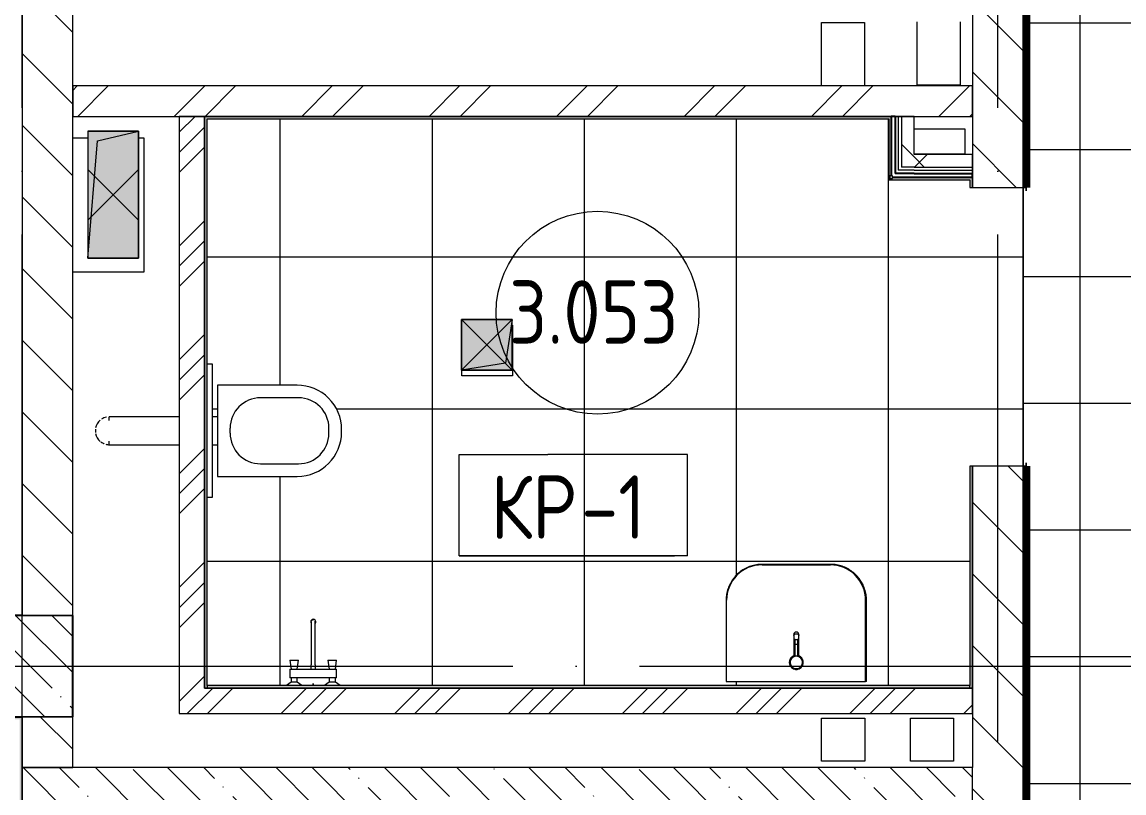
# Model space of a CAD drawing. Header units: millimetres. Extents: x 97 to 215964, y -4577 to 60645.
# Drawn here: x 195298 to 199646, y 18725 to 21766 of the extents above; entities that cross this region are included whole.
import ezdxf

# ---------------------------------------------------------------- set-up
doc = ezdxf.new("R2010")
doc.units = ezdxf.units.MM
doc.linetypes.add('ADSK_Линия сетки', pattern=[2500, 2000, -250, 0, -250])
for name, color, linetype, lineweight in [('A-AREA-____-IDEN', 2, 'Continuous', 20), ('A-DETL-GENF-OTLN', 92, 'Continuous', 9), ('A-FLOR-____-IDEN', 11, 'Continuous', 20), ('A-FLOR-____-OTLN', 192, 'Continuous', 9), ('A-FLOR-____-PATT', 8, 'Continuous', 9), ('A-GENM-____-OTLN', 13, 'Continuous', 9), ('A-WALL-____-MCUT', 113, 'Continuous', 9), ('A-WALL-____-PATT', 111, 'Continuous', 9), ('A-WALL-FNSH-MCUT', 113, 'Continuous', 9), ('I-WALL-____-OTLN', 2, 'Continuous', 9), ('P-SANR-FIXT-OTLN', 6, 'Continuous', 9), ('S-COLS-____-MCUT', 52, 'Continuous', 9), ('S-COLS-____-OTLN', 52, 'Continuous', 9), ('S-GRID-____-OTLN', 1, 'Continuous', 9)]:
    doc.layers.add(name, color=color, linetype=linetype, lineweight=lineweight)
doc.styles.add('GOST Common', font='GOST_Common.ttf', dxfattribs={"width": 0.9, "height": 250})
pattern_1 = [(135, (0, 0), (-141.42136, -141.42136), [])]
pattern_2 = [(135, (0, 0), (-142.5612, -142.5612), []), (135, (142.56, 0), (-142.5612, -142.5612), [252.016, -50.403, 3.353, -47.05])]
pattern_3 = [(45, (0, 0), (-224.5064, 224.5064), []), (45, (79.38, 0), (0, 449.0128), []), (45, (-79.38, 0), (0, 449.0128), [])]
pattern_4 = [(45, (0, 0), (-141.42136, 141.42136), []), (135, (0, 0), (-141.42136, -141.42136), [])]

# ---------------------------------------------------------------- blocks, each defined once
blk = doc.blocks.new('0083_СОШ675_АР_R22_rvt-1-О_АИ_ПП_8_400_Целиком')
at = {"layer": 'A-WALL-____-PATT', "lineweight": 5}
h = blk.add_hatch(dxfattribs=at)
h.set_pattern_fill('FP_10', color=10, style=0, pattern_type=2)
h.set_pattern_definition(pattern_1)
h.paths.add_polyline_path([(136700, 18825), (136700, 19025), (136500, 19025), (136500, 18825), (136573.6, 18825)])
h.paths.add_polyline_path([(136700, 19425), (136700, 22425), (136500, 22425), (136500, 19425), (136573.6, 19425)])
h.paths.add_polyline_path([(136500, 22825), (136700, 22825), (136700, 23465), (136500, 23465)])
h.paths.add_polyline_path([(136700, 23665), (136700, 25675), (136500, 25675), (136500, 23665), (136573.6, 23665)])
h.paths.add_polyline_path([(136700, 27875), (136700, 28125), (136500, 28125), (136500, 27875), (136573.6, 27875)])
h = blk.add_hatch(dxfattribs=at)
h.set_pattern_fill('FP_10', color=10, style=0, pattern_type=2)
h.set_pattern_definition(pattern_1)
h.paths.add_polyline_path([(140450, 13000), (140450, 17324), (140250, 17324), (140250, 13000), (140346.9, 13000)])
h.paths.add_polyline_path([(140450, 18424), (140450, 20014), (140250, 20014), (140250, 18424), (140346.9, 18424)])
h.paths.add_polyline_path([(140450, 21114), (140450, 22115.1), (140250, 22115.1), (140250, 21114), (140346.9, 21114)])
h.paths.add_polyline_path([(140450, 23215.1), (140450, 23893), (140250, 23893), (140250, 23215.1), (140346.9, 23215.1)])
h.paths.add_polyline_path([(140450, 24993), (140450, 25625), (140250, 25625), (140250, 24993), (140346.9, 24993)])
h = blk.add_hatch(dxfattribs=at)
h.set_pattern_fill('FP_7', color=10, style=0, pattern_type=2)
h.set_pattern_definition([(45, (0, 0), (-251.4472, 251.4472), []), (45, (0, 381), (-251.4472, 251.4472), [])])
h.paths.add_polyline_path([(140250, 21394.2), (140250, 21514.2), (136700, 21514.2), (136700, 21394.2), (140032.4, 21394.2)])
h = blk.add_hatch(dxfattribs=at)
h.set_pattern_fill('FP_11', color=10, style=0, pattern_type=2)
h.set_pattern_definition(pattern_3)
h.paths.add_polyline_path([(137202.5, 19139), (137220, 19139), (137220, 21394.2), (137120, 21394.2), (137120, 19139)])
h = blk.add_hatch(dxfattribs=at)
h.set_pattern_fill('FP_17', color=252, style=0, pattern_type=2)
h.set_pattern_definition(pattern_4)
h.paths.add_polyline_path([(140019.6, 21194.2), (140019.6, 21394.2), (139969.6, 21394.2), (139969.6, 21194.2)])
h = blk.add_hatch(dxfattribs=at)
h.set_pattern_fill('FP_17', color=252, style=0, pattern_type=2)
h.set_pattern_definition(pattern_4)
h.paths.add_polyline_path([(140019.6, 21194.2), (140250, 21194.2), (140250, 21244.2), (140019.6, 21244.2)])
h = blk.add_hatch(dxfattribs=at)
h.set_pattern_fill('FP_11', color=10, style=0, pattern_type=2)
h.set_pattern_definition(pattern_3)
h.paths.add_polyline_path([(140250, 19039), (140250, 19139), (137120, 19139), (137120, 19039), (139718, 19039)])
h = blk.add_hatch(dxfattribs=at)
h.set_pattern_fill('FP_8', color=10, style=0, pattern_type=2)
h.set_pattern_definition(pattern_2)
h.paths.add_polyline_path([(140250, 18625), (140250, 18825), (136500, 18825), (136500, 18625), (140032.4, 18625)])
at = {"layer": 'S-COLS-____-OTLN', "lineweight": 5}
h = blk.add_hatch(dxfattribs=at)
h.set_pattern_fill('FP_8', color=256, style=0, pattern_type=2)
h.set_pattern_definition(pattern_2)
h.paths.add_polyline_path([(136300, 19025), (136700, 19025), (136700, 19425), (136300, 19425), (136300, 19305)])
at = {"layer": 'A-FLOR-____-OTLN', "color": 90}
for p, q in [((139654.2, 21515), (139654.2, 21765)), ((139654.2, 21765), (139824.2, 21765)), ((139824.2, 21765), (139824.2, 21515)), ((140031.7, 21517.4), (140031.7, 21767.4)), ((140201.7, 21767.4), (140201.7, 21517.4)), ((139824.2, 21515), (139654.2, 21515)), ((140201.7, 21517.4), (140031.7, 21517.4)), ((136700, 21310), (136760, 21310)), ((136960, 21310), (136980, 21310)), ((136980, 21310), (136980, 20780)), ((140020, 21245), (140020, 21345)), ((140020, 21345), (140220, 21345)), ((140220, 21345), (140220, 21245)), ((140220, 21245), (140020, 21245)), ((136980, 20780), (136700, 20780)), ((139655, 18850), (139655, 19020)), ((139655, 19020), (139825, 19020)), ((139825, 19020), (139825, 18850)), ((140005, 18850), (140005, 19020)), ((140005, 19020), (140175, 19020)), ((140175, 19020), (140175, 18850)), ((139825, 18850), (139655, 18850)), ((140175, 18850), (140005, 18850))]:
    blk.add_line(p, q, dxfattribs=at)
at = {"layer": 'A-WALL-____-MCUT', "color": 50, "lineweight": 13}
for p, q in [((136500, 22425), (136500, 19425)), ((136700, 19425), (136700, 22425)), ((140250, 22115.1), (140250, 21114)), ((140450, 21114), (140450, 22115.1)), ((140250, 21514.2), (136700, 21514.2)), ((136700, 21514.2), (136700, 21394.2)), ((140250, 21394.2), (140250, 21514.2)), ((136700, 21394.2), (140250, 21394.2)), ((137220, 21394.2), (137120, 21394.2)), ((137120, 21394.2), (137120, 19139)), ((137220, 19139), (137220, 21394.2)), ((140019.6, 21394.2), (139969.6, 21394.2)), ((139969.6, 21394.2), (139969.6, 21194.2)), ((140019.6, 21244.2), (140019.6, 21394.2)), ((140250, 21244.2), (140019.6, 21244.2)), ((140250, 21194.2), (140250, 21244.2)), ((140019.6, 21194.2), (139969.6, 21194.2)), ((140019.6, 21194.2), (140250, 21194.2)), ((140250, 21114), (140450, 21114)), ((140250, 20014), (140250, 18825)), ((140450, 20014), (140250, 20014)), ((140450, 18424), (140450, 20014)), ((137120, 19139), (137120, 19039)), ((140250, 19139), (137220, 19139)), ((140250, 19039), (140250, 19139)), ((136500, 19025), (136500, 18825)), ((136700, 18825), (136700, 19025)), ((137120, 19039), (140250, 19039)), ((136500, 18825), (136500, 18625)), ((140250, 18825), (136700, 18825))]:
    blk.add_line(p, q, dxfattribs=at)
at = {"layer": 'A-WALL-____-MCUT', "color": 130, "lineweight": 25}
for p, q in [((139944.6, 21394.2), (139929.6, 21394.2)), ((139929.6, 21394.2), (139929.6, 21159.2)), ((139944.6, 21394.2), (139944.6, 21169.2)), ((139934.6, 21154.2), (139944.6, 21154.2)), ((139957.1, 21169.2), (139944.6, 21169.2)), ((139944.6, 21154.2), (139957.1, 21154.2)), ((140019.6, 21169.2), (139957.1, 21169.2)), ((139957.1, 21154.2), (139969.6, 21154.2)), ((139969.6, 21154.2), (140019.6, 21154.2)), ((140019.6, 21169.2), (140250, 21169.2)), ((140019.6, 21154.2), (140250, 21154.2)), ((140250, 21154.2), (140250, 21169.2))]:
    blk.add_line(p, q, dxfattribs=at)
at = {"layer": 'A-WALL-____-MCUT', "color": 10, "lineweight": 5}
for p, q in [((139957.1, 21394.2), (139957.1, 21181.7)), ((139969.6, 21181.7), (139957.1, 21181.7)), ((140019.6, 21181.7), (139969.6, 21181.7)), ((140019.6, 21181.7), (140250, 21181.7)), ((136500, 19425), (136700, 19425)), ((136700, 19025), (136500, 19025)), ((136700, 18825), (136500, 18825)), ((136500, 18825), (136700, 18825)), ((140250, 18625), (140250, 18825))]:
    blk.add_line(p, q, dxfattribs=at)
at = {"layer": 'A-WALL-FNSH-MCUT', "color": 90}
for p, q in [((139957.1, 21394.2), (139944.6, 21394.2)), ((139969.6, 21394.2), (139957.1, 21394.2)), ((140250, 21181.7), (140250, 21194.2)), ((140250, 21169.2), (140250, 21181.7))]:
    blk.add_line(p, q, dxfattribs=at)
at = {"layer": 'S-COLS-____-MCUT', "color": 130, "lineweight": 25}
for p, q in [((136500, 19425), (136300, 19425)), ((136700, 19025), (136700, 19425)), ((136300, 19025), (136500, 19025))]:
    blk.add_line(p, q, dxfattribs=at)
at = {"layer": 'S-COLS-____-OTLN', "color": 90}
for p, q in [((136700, 19425), (136500, 19425)), ((136500, 19025), (136700, 19025))]:
    blk.add_line(p, q, dxfattribs=at)
blk = doc.blocks.new('MiraCad_GMd_-Ut_TaskBox_FormHorizon - MiraCad_GMd_-Ut_TaskBox_FormHorizon-3363995-О_АИ_ПП_8_400_Целиком')
at = {"layer": 'A-DETL-GENF-OTLN', "lineweight": 18}
for points in [[(-100, -250), (-62.2, 212.2), (100, 250), (-100, 250)], [(100, -250), (100, 250), (-100, 250), (-100, -250)]]:
    blk.add_hatch(color=256, dxfattribs=at).paths.add_polyline_path(points)
at = {"layer": 'A-DETL-GENF-OTLN', "color": 7}
for p, q in [((-100, 250), (-100, -250)), ((-100, 250), (100, 250)), ((-100, 250), (-100, -250)), ((100, 250), (-100, 250)), ((-62.2, 212.2), (100, 250)), ((-62.2, 212.2), (100, 250)), ((100, 250), (100, -250)), ((-100, -250), (-62.2, 212.2)), ((-100, -250), (-62.2, 212.2)), ((100, -250), (-100, -250))]:
    blk.add_line(p, q, dxfattribs=at)
at = {"layer": 'A-GENM-____-OTLN', "color": 170, "lineweight": 18}
for p, q in [((100, 250), (-100, 250)), ((-100, 250), (-100, -250)), ((100, -250), (100, 250)), ((100, 100), (-100, -100)), ((-100, 100), (100, -100)), ((-100, -250), (100, -250))]:
    blk.add_line(p, q, dxfattribs=at)
blk = doc.blocks.new('MiraCad_GMd_-Ut_TaskBox_FormHorizon - MiraCad_GMd_-Ut_TaskBox_FormHorizon-3363966-О_АИ_ПП_8_400_Целиком')
at = {"layer": 'A-DETL-GENF-OTLN', "lineweight": 18}
for points in [[(65.6, -125.3), (125.3, 65.6), (-65.6, 125.3), (-125.3, -65.6)], [(65.6, -125.3), (125.3, 65.6), (48, -91.7), (-125.3, -65.6)]]:
    blk.add_hatch(color=256, dxfattribs=at).paths.add_polyline_path(points)
at = {"layer": 'A-DETL-GENF-OTLN', "color": 7}
for p, q in [((-125.3, -65.6), (-65.6, 125.3)), ((-65.6, 125.3), (125.3, 65.6)), ((125.3, 65.6), (48, -91.7)), ((125.3, 65.6), (48, -91.7)), ((65.6, -125.3), (125.3, 65.6)), ((65.6, -125.3), (125.3, 65.6)), ((48, -91.7), (-125.3, -65.6)), ((65.6, -125.3), (-125.3, -65.6)), ((48, -91.7), (-125.3, -65.6)), ((-125.3, -65.6), (65.6, -125.3))]:
    blk.add_line(p, q, dxfattribs=at)
at = {"layer": 'A-GENM-____-OTLN', "color": 170, "lineweight": 18}
for p, q in [((-65.6, 125.3), (-125.3, -65.6)), ((65.6, -125.3), (-65.6, 125.3)), ((125.3, 65.6), (-65.6, 125.3)), ((-125.3, -65.6), (125.3, 65.6)), ((65.6, -125.3), (125.3, 65.6)), ((-125.3, -65.6), (65.6, -125.3))]:
    blk.add_line(p, q, dxfattribs=at)
blk = doc.blocks.new('ASML_ВК_Унитаз_Инсталляция_Мониторинг - КОМФОРТ-3779524-О_АИ_ПП_8_400_Целиком')
at = {"layer": 'P-SANR-FIXT-OTLN', "color": 22, "lineweight": 18}
for p, q in [((-55, 406.6), (-55, 130.9)), ((-55, 406.6), (-40.5, 406.6)), ((40.5, 406.6), (55, 406.6)), ((55, 130.9), (55, 406.6)), ((-262.5, 20.9), (-262.5, 0)), ((-262.5, 0), (262.5, 0)), ((262.5, 0), (262.5, 20.9)), ((-55, 0), (-55, -20)), ((55, -20), (55, 0))]:
    blk.add_line(p, q, dxfattribs=at)
for start, end in [(143.3123, 153.2118), (101.8611, 139.2563), (83.3123, 96.688), (40.7363, 78.2617), (11.4656, 33.6535), (165, 180), (155.6681, 157.7732)]:
    blk.add_arc((0, 406.6), 55, start, end, dxfattribs=at)
blk = doc.blocks.new('v_ASML_ВК_Унитаз_Подвесной_Мониторинг - v_ASML_ВК_Унитаз_Подвесной_Мониторинг-3494861-О_АИ_ПП_8_400_Целиком')
at = {"layer": 'P-SANR-FIXT-OTLN', "color": 170, "lineweight": 18}
for p, q in [((180, 0), (-180, 0)), ((-180, 0), (-180, -315)), ((180, -315), (180, 0)), ((-10, -50), (10, -50)), ((-130, -170), (-130, -320)), ((130, -320), (130, -170)), ((-10, -440), (10, -440)), ((-5, -490), (5, -490))]:
    blk.add_line(p, q, dxfattribs=at)
for centre, radius, start, end in [((-10, -170), 120, 90, 180), ((10, -170), 120, 0, 90), ((-5, -315), 175, 180, 270), ((-10, -320), 120, 180, 270), ((5, -315), 175, 270, 0), ((10, -320), 120, 270, 0)]:
    blk.add_arc(centre, radius, start, end, dxfattribs=at)
blk = doc.blocks.new('Умывальник - 2-ой величины_МГН-V187-О_АИ_ПП_8_400_Целиком')
at = {"layer": 'P-SANR-FIXT-OTLN', "color": 170, "lineweight": 18}
for p, q in [((139688.5, 19625), (139418.5, 19625)), ((139690, 19626.9), (139420, 19626.9)), ((139420, 19625), (139690, 19625)), ((139278.1, 19485), (139278.1, 19165)), ((139278.5, 19485), (139278.5, 19165)), ((139280, 19165), (139280, 19485)), ((139828.5, 19165), (139828.5, 19485)), ((139830, 19485), (139830, 19165)), ((139831.9, 19165), (139831.9, 19485)), ((139278.1, 19165), (139278.5, 19165)), ((139278.5, 19165), (139828.5, 19165)), ((139830, 19165), (139828.5, 19165)), ((139831.5, 19165), (139830, 19165))]:
    blk.add_line(p, q, dxfattribs=at)
at = {"layer": 'P-SANR-FIXT-OTLN', "color": 170, "lineweight": 18, "flags": 128}
for points in [[(139420, 19626.9), (139414.3, 19626.8), (139408.7, 19626.4), (139403, 19625.9), (139397.4, 19625.1), (139391.8, 19624.1), (139386.3, 19622.8), (139380.8, 19621.4), (139375.4, 19619.7), (139370, 19617.8), (139364.7, 19615.7), (139359.6, 19613.4), (139354.5, 19610.8), (139349.5, 19608.1), (139344.6, 19605.2), (139339.9, 19602.1), (139335.3, 19598.8), (139330.8, 19595.3), (139326.4, 19591.7), (139322.2, 19587.8), (139318.2, 19583.8), (139314.3, 19579.7), (139310.6, 19575.4), (139307.1, 19570.9), (139303.8, 19566.4), (139300.6, 19561.6), (139297.6, 19556.8), (139294.8, 19551.9), (139292.3, 19546.8), (139289.9, 19541.6), (139287.7, 19536.4), (139285.8, 19531.1), (139284.1, 19525.7), (139282.5, 19520.2), (139281.2, 19514.7), (139280.2, 19509.1), (139279.3, 19503.5), (139278.7, 19497.8), (139278.3, 19492.2), (139278.1, 19486.5), (139278.1, 19485)], [(139831.9, 19485), (139831.8, 19490.7), (139831.5, 19496.3), (139830.9, 19502), (139830.1, 19507.6), (139829.1, 19513.2), (139827.8, 19518.7), (139826.4, 19524.2), (139824.7, 19529.6), (139822.8, 19535), (139820.7, 19540.2), (139818.4, 19545.4), (139815.9, 19550.5), (139813.1, 19555.5), (139810.2, 19560.4), (139807.1, 19565.1), (139803.8, 19569.7), (139800.3, 19574.2), (139796.7, 19578.5), (139792.9, 19582.7), (139788.9, 19586.8), (139784.7, 19590.6), (139780.4, 19594.4), (139776, 19597.9), (139771.4, 19601.2), (139766.7, 19604.4), (139761.8, 19607.4), (139756.9, 19610.1), (139751.8, 19612.7), (139746.7, 19615.1), (139741.4, 19617.2), (139736.1, 19619.2), (139730.7, 19620.9), (139725.2, 19622.4), (139719.7, 19623.7), (139714.1, 19624.8), (139708.5, 19625.7), (139702.9, 19626.3), (139697.2, 19626.7), (139691.5, 19626.9), (139690, 19626.9)]]:
    blk.add_lwpolyline(points, dxfattribs=at)
at = {"layer": 'P-SANR-FIXT-OTLN', "color": 170, "lineweight": 18}
for centre, start, end in [((139418.5, 19485), 105.0319, 180), ((139420, 19485), 90, 180), ((139418.5, 19485), 90, 105), ((139688.5, 19485), 360, 90), ((139690, 19485), 360, 90)]:
    blk.add_arc(centre, 140, start, end, dxfattribs=at)
blk = doc.blocks.new('ADSK_Смеситель_ГОСТ 25809-96 - Смеситель рычажный с термостатом-V188-О_АИ_ПП_8_400_Целиком')
at = {"layer": 'P-SANR-FIXT-OTLN', "color": 170, "lineweight": 18}
for p, q in [((139545, 19350), (139545, 19346.1)), ((139565, 19346.1), (139565, 19350)), ((139545, 19346.1), (139545, 19323.4)), ((139545, 19323.4), (139545, 19265.2)), ((139549, 19331), (139549, 19310.2)), ((139550, 19331), (139549, 19331)), ((139549, 19331), (139550, 19331)), ((139549, 19310.2), (139549, 19264.6)), ((139550, 19331), (139560, 19331)), ((139560, 19310.1), (139550, 19310.1)), ((139560, 19331), (139561, 19331)), ((139561, 19331), (139560, 19331)), ((139561, 19310.2), (139561, 19331)), ((139561, 19264.6), (139561, 19310.2)), ((139565, 19323.4), (139565, 19346.1)), ((139565, 19265.2), (139565, 19323.4))]:
    blk.add_line(p, q, dxfattribs=at)
for radius, start, end in [(27.5, 101.0769, 180), (24.5, 360, 180), (27.5, 101.9774, 135), (24.5, 100.2298, 105), (24.5, 100.2298, 105), (24.5, 76.3599, 79.7702), (24.5, 75, 79.7702), (27.5, 45, 77.8479), (27.5, 360, 77.7914), (27.5, 161.9777, 180), (27.5, 180, 198.0223), (27.5, 180, 360), (27.5, 143.3128, 156.6887), (27.5, 203.3113, 216.6872), (24.5, 180, 360), (27.5, 225, 258.0226), (27.5, 282.1521, 315), (27.5, 23.3122, 36.6881), (27.5, 323.3119, 336.6878), (27.5, 360, 18.0231), (27.5, 341.9769, 360), (27.5, 263.3116, 276.6875)]:
    blk.add_arc((139555, 19240), radius, start, end, dxfattribs=at)
for start_param, end_param in [(1.570796, 3.141593), (0, 1.570796)]:
    blk.add_ellipse((139555, 19350), major_axis=(10, 0), ratio=0.965926, start_param=start_param, end_param=end_param, dxfattribs=at)
for points, knots in [([(139545, 19346.1), (139545, 19346.2), (139545, 19346.6), (139545.1, 19347), (139545.2, 19347.5), (139545.3, 19347.9), (139545.5, 19348.4), (139545.8, 19348.8), (139546, 19349.2), (139546.3, 19349.6), (139546.7, 19350), (139547.2, 19350.5), (139547.8, 19351), (139548.4, 19351.4), (139549.1, 19351.8), (139550, 19352.2), (139551.2, 19352.6), (139552.8, 19353), (139554.1, 19353.2), (139555, 19353.2)], [0.5, 0.5, 0.5, 0.5, 0.5208333, 0.5416667, 0.5625, 0.5833333, 0.6041667, 0.625, 0.6458333, 0.6666667, 0.6875, 0.7083333, 0.75, 0.7708333, 0.7916667, 0.8333333, 0.875, 0.9166667, 1, 1, 1, 1]), ([(139555, 19353.2), (139555.9, 19353.2), (139557.2, 19353), (139558.8, 19352.6), (139560, 19352.2), (139560.9, 19351.8), (139561.6, 19351.4), (139562.2, 19351), (139563, 19350.4), (139563.6, 19349.8), (139564, 19349.2), (139564.2, 19348.8), (139564.5, 19348.4), (139564.7, 19347.9), (139564.8, 19347.5), (139564.9, 19347), (139565, 19346.6), (139565, 19346.2), (139565, 19346.1)], [0, 0, 0, 0, 0.0833333, 0.125, 0.1666667, 0.2083333, 0.2291667, 0.25, 0.2916667, 0.3333333, 0.3541667, 0.375, 0.3958333, 0.4166667, 0.4375, 0.4583333, 0.4791667, 0.5, 0.5, 0.5, 0.5]), ([(139549, 19310.2), (139549, 19310.2), (139549, 19310.2), (139549.1, 19310.2), (139549.3, 19310.2), (139549.6, 19310.1), (139549.8, 19310.1), (139550, 19310.1)], [0, 0, 0, 0, 0.166667, 0.333333, 0.5, 0.666667, 1, 1, 1, 1]), ([(139560, 19319.7), (139561.5, 19320), (139563.4, 19320.9), (139564.8, 19322.3), (139565, 19323), (139565, 19323.4)], [0.1666667, 0.1666667, 0.1666667, 0.1666667, 0.3333333, 0.4166667, 0.5, 0.5, 0.5, 0.5]), ([(139561, 19310.7), (139561, 19310.7), (139561, 19310.7), (139560.9, 19310.7), (139560.7, 19310.7), (139560.4, 19310.8), (139560.2, 19310.8), (139560, 19310.8)], [0, 0, 0, 0, 0.166667, 0.333333, 0.5, 0.666667, 1, 1, 1, 1]), ([(139550.5, 19264.1), (139550.2, 19264), (139549.7, 19263.9), (139549.1, 19263.8), (139548.7, 19263.7), (139548.5, 19263.6), (139548.4, 19263.6)], [0.13888889, 0.13888889, 0.13888889, 0.13888889, 0.16666667, 0.19444444, 0.20833333, 0.22222222, 0.22222222, 0.22222222, 0.22222222]), ([(139561.7, 19263.6), (139561.6, 19263.6), (139561.5, 19263.6), (139561.1, 19263.7), (139560.5, 19263.9), (139559.8, 19264), (139559.5, 19264.1)], [0.77430556, 0.77430556, 0.77430556, 0.77430556, 0.78298611, 0.79166667, 0.82638889, 0.86111111, 0.86111111, 0.86111111, 0.86111111])]:
    blk.add_open_spline(points, degree=3, knots=knots, dxfattribs=at)
for points in [[(139545, 19323.4), (139545, 19323), (139545.2, 19322.3), (139546.2, 19321.2), (139547.8, 19320.3), (139549.2, 19319.9), (139550, 19319.7)], [(139550, 19310.8), (139549.8, 19310.8), (139549.5, 19310.8), (139549.1, 19310.7), (139549, 19310.7), (139549, 19310.7)], [(139560, 19310.1), (139560.2, 19310.1), (139560.5, 19310.1), (139560.9, 19310.2), (139561, 19310.2), (139561, 19310.2)], [(139549, 19265), (139549, 19265), (139549, 19265), (139549, 19265)], [(139550, 19264.7), (139549.9, 19264.7), (139549.7, 19264.6), (139549.5, 19264.6), (139549.3, 19264.6), (139549.1, 19264.6), (139549.1, 19264.6), (139549, 19264.6)], [(139560, 19264.7), (139558.3, 19265), (139555, 19265.4), (139551.7, 19265), (139550, 19264.7)], [(139561, 19264.6), (139560.9, 19264.6), (139560.9, 19264.6), (139560.7, 19264.6), (139560.5, 19264.6), (139560.3, 19264.6), (139560.1, 19264.7), (139560, 19264.7)], [(139560.9, 19265), (139560.9, 19265), (139561, 19265), (139561, 19265), (139561, 19265)]]:
    blk.add_open_spline(points, degree=3, dxfattribs=at)
blk = doc.blocks.new('Смеситель для внутр_поливочного крана - Смеситель-4371935-О_АИ_ПП_8_400_Целиком')
at = {"layer": 'P-SANR-FIXT-OTLN', "color": 170, "lineweight": 18}
for p, q in [((-105.4, -10), (-87, -23.4)), ((-92, -40), (-92, -75)), ((-92, -40), (-75, -40)), ((-87, -23.4), (-87, -40)), ((-87, -23.4), (-63, -23.4)), ((-75, -40), (75, -40)), ((-63, -23.4), (-44.6, -10)), ((-63, -40), (-63, -23.4)), ((0, -11.2), (0, -18)), ((0, -18), (0, -11.2)), ((44.6, -10), (63, -23.4)), ((63, -23.4), (63, -40)), ((63, -23.4), (87, -23.4)), ((75, -40), (92, -40)), ((87, -23.4), (105.4, -10)), ((87, -40), (87, -23.4)), ((92, -75), (92, -40)), ((-87, -75), (-92, -110.1)), ((-75, -75), (-92, -75)), ((75, -75), (-75, -75)), ((-58, -110.1), (-63, -75)), ((63, -75), (58, -110.1)), ((92, -75), (75, -75)), ((92, -110.1), (87, -75)), ((-75, -110.1), (-92, -110.1)), ((-89, -110.1), (-89, -111.1)), ((-58, -110.1), (-75, -110.1)), ((-75, -111.1), (-75, -111.1)), ((-75, -111.1), (-75, -111.1)), ((-61, -111.1), (-61, -110.1)), ((-8, -91), (-8, -231)), ((8, -231), (8, -91)), ((75, -110.1), (58, -110.1)), ((61, -110.1), (61, -111.1)), ((92, -110.1), (75, -110.1)), ((75, -111.1), (75, -111.1)), ((75, -111.1), (75, -111.1)), ((89, -111.1), (89, -110.1))]:
    blk.add_line(p, q, dxfattribs=at)
at = {"layer": 'P-SANR-FIXT-OTLN', "color": 170, "lineweight": 18, "flags": 128}
for points in [[(-8, -91), (-8, -89.8), (-8, -88.6), (-8, -87.4), (-8, -86.2), (-8, -85), (-8, -83.9), (-8, -82.7), (-8, -81.6), (-8, -80.4), (-8, -79.3), (-8, -78.2), (-8, -77.1), (-8, -76.1), (-8, -75.1)], [(8, -74.8), (8, -75.8), (8, -76.9), (8, -77.9), (8, -79), (8, -80.1), (8, -81.3), (8, -82.4), (8, -83.6), (8, -84.7), (8, -85.9), (8, -87.1), (8, -88.3), (8, -89.5), (8, -90.7), (8, -91)], [(-8, -231), (-8, -232.2), (-8, -233.4), (-8, -234.6), (-8, -235.8), (-8, -237), (-8, -238.1), (-8, -239.3), (-8, -240.4), (-8, -241.6), (-8, -242.7), (-8, -243.8), (-8, -244.9), (-8, -245.9), (-8, -246.9), (-8, -247.9), (-8, -248.9), (-8, -249.9), (-8, -250.8), (-8, -251.7), (-8, -252.5), (-8, -253.3), (-8, -254.1), (-8, -254.9), (-8, -255.6), (-8, -256.2), (-8, -256.9), (-8, -257.5), (-8, -258), (-8, -258.5), (-8, -259), (-8, -259.4), (-8, -259.7), (-8, -260.1), (-8, -260.3), (-8, -260.6), (-8, -260.7), (-8, -260.9), (-8, -261), (-8, -261)], [(8, -261), (8, -261), (8, -260.9), (8, -260.8), (8, -260.6), (8, -260.4), (8, -260.1), (8, -259.8), (8, -259.5), (8, -259.1), (8, -258.6), (8, -258.1), (8, -257.6), (8, -257), (8, -256.4), (8, -255.8), (8, -255.1), (8, -254.3), (8, -253.6), (8, -252.7), (8, -251.9), (8, -251), (8, -250.1), (8, -249.2), (8, -248.2), (8, -247.2), (8, -246.2), (8, -245.1), (8, -244.1), (8, -243), (8, -241.9), (8, -240.7), (8, -239.6), (8, -238.4), (8, -237.3), (8, -236.1), (8, -234.9), (8, -233.7), (8, -232.5), (8, -231.3), (8, -231)]]:
    blk.add_lwpolyline(points, dxfattribs=at)
at = {"layer": 'P-SANR-FIXT-OTLN', "color": 170, "lineweight": 18}
for radius, start, end in [(10, 150, 180), (10, 150, 180), (10, 0, 30), (10, 0, 30), (10, 180, 0), (10, 180, 360), (8, 180, 195), (8, 255, 330)]:
    blk.add_arc((0, -261), radius, start, end, dxfattribs=at)
blk = doc.blocks.new('0083_СОШ675_ВК_R22_rvt-1-О_АИ_ПП_8_400_Целиком')
at = {"layer": 'A-GENM-____-OTLN', "color": 170, "lineweight": 18}
blk.add_blockref('MiraCad_GMd_-Ut_TaskBox_FormHorizon - MiraCad_GMd_-Ut_TaskBox_FormHorizon-3363995-О_АИ_ПП_8_400_Целиком', (136860, 21085.1), dxfattribs=at)
at = {"layer": 'A-GENM-____-OTLN', "color": 170, "lineweight": 18, "rotation": 17.35539461463018}
blk.add_blockref('MiraCad_GMd_-Ut_TaskBox_FormHorizon - MiraCad_GMd_-Ut_TaskBox_FormHorizon-3363966-О_АИ_ПП_8_400_Целиком', (138333.8, 20493.1), dxfattribs=at)
at = {"layer": 'P-SANR-FIXT-OTLN', "color": 170, "lineweight": 18}
for name, p, rotation in [('ASML_ВК_Унитаз_Инсталляция_Мониторинг - КОМФОРТ-3779524-О_АИ_ПП_8_400_Целиком', (137250.9, 20153.8), 90.00000000000392), ('v_ASML_ВК_Унитаз_Подвесной_Мониторинг - v_ASML_ВК_Унитаз_Подвесной_Мониторинг-3494861-О_АИ_ПП_8_400_Целиком', (137270.9, 20153.8), 90.00000000000392), ('Смеситель для внутр_поливочного крана - Смеситель-4371935-О_АИ_ПП_8_400_Целиком', (137649.2, 19139), 180)]:
    blk.add_blockref(name, p, dxfattribs=dict(at, rotation=rotation))
for name in ['Умывальник - 2-ой величины_МГН-V187-О_АИ_ПП_8_400_Целиком', 'ADSK_Смеситель_ГОСТ 25809-96 - Смеситель рычажный с термостатом-V188-О_АИ_ПП_8_400_Целиком']:
    blk.add_blockref(name, (0, 0), dxfattribs=at)
blk = doc.blocks.new('BSC_Колонна _Прямоугольная - ПР-1_Профиль торцевой для плитки-3497357-О_АИ_ПП_8_400_Целиком')
at = {"layer": 'S-COLS-____-MCUT'}
for p, q in [((5, 5), (-5, 5)), ((-5, 5), (-5, -5)), ((5, -5), (5, 5)), ((-5, -5), (5, -5))]:
    blk.add_line(p, q, dxfattribs=at)
blk = doc.blocks.new('ADSK_Марка_Перекрытие - Типоразмер_ADSK_Марка-158127-О_АИ_ПП_8_400_Целиком')
at = {"layer": 'A-FLOR-____-IDEN'}
for p, q in [((-4.5, 4), (-1, 4)), ((-4.5, 0), (-4.5, 4)), ((4.5, 4), (-1, 4)), ((4.5, 0), (4.5, 4)), ((4.5, 0), (-4.5, 0)), ((-4.5, 0), (4, 0))]:
    blk.add_line(p, q, dxfattribs=at)
blk = doc.blocks.new('ADSK_Марка_Помещение_ОдноЗначение - Номер-159740-О_АИ_ПП_8_400_Целиком')
at = {"layer": 'A-AREA-____-IDEN'}
blk.add_circle((0, 0), 4, dxfattribs=at)

msp = doc.modelspace()

# ---------------------------------------------------------------- hatches: boundary and pattern name
at = {"layer": 'A-FLOR-____-PATT'}
h = msp.add_hatch(dxfattribs=at)
h.set_pattern_fill('FP_206', color=256, style=0, pattern_type=2)
h.set_pattern_definition([(270, (201472.87, 27262.5), (500, 3e-14), []), (0, (201472.87, 27262.5), (0, 500), [])])
h.paths.add_polyline_path([(197924.802038, 37392.628452), (197923.387824, 37392.628452), (197924.667312, 37391.10716)])
h.paths.add_polyline_path([(197788.192734, 37236.941352), (197788.011005, 37237.629401), (197788.011005, 37236.947612)])
h.paths.add_polyline_path([(197767.887824, 37235.622618), (197772.974177, 37236.445886), (197767.024761, 37236.184575)])
h.paths.add_polyline_path([(197611.611796, 37385.366863), (197611.387824, 37392.628452), (197610.973611, 37392.628452), (197611.193323, 37390.128452)])
h.paths.add_polyline_path([(199410.387824, 13382.982684), (199410.387824, 13381.56847), (199412.887824, 13382.761283)])
h.paths.add_polyline_path([(199566.074924, 13246.37338), (199565.386875, 13246.191651), (199565.918382, 13241.828751)])
h.paths.add_polyline_path([(199417.649412, 13069.792442), (199420.195401, 13069.193404), (199415.100951, 13069.56847)])
h.paths.add_polyline_path([(200402.52062, 12800), (203832.865903, 12800.657374), (203832.865903, 18345), (203847.865903, 18345), (203847.865903, 20845), (203832.865903, 20845), (203832.865903, 27299.999414), (203847.865903, 27299.999414), (203847.700658, 29799.999414), (203832.865903, 29799.999414), (203832.865903, 36649.999414), (203847.865903, 36649.999414), (203847.865903, 39149.999414), (203832.865903, 39149.999414), (203832.865903, 42694.998706), (203847.865903, 42694.998706), (203847.865903, 43944.998706), (203832.865903, 43944.998706), (203832.865903, 45324.968424), (199262.887824, 45324.968424), (199262.887824, 39459.99902), (199247.865903, 39459.99902), (199247.887824, 38359.99902), (199262.887824, 38359.99902), (199262.887824, 37555.15091), (199257.887824, 37555.15091), (199257.887824, 37545.151496), (199247.887824, 37545.151496), (199247.865903, 37540.151496), (198019.022324, 37540.151496), (198019.022324, 37535.151496), (197925.387824, 37535.151496), (197924.762891, 37382.820875), (197918.31036, 37348.891829), (197916.481042, 37342.038512), (197911.046857, 37328.878452), (197903.767744, 37314.878452), (197895.349741, 37300.680243), (197890.198852, 37294.711504), (197884.02089, 37286.885628), (197876.471608, 37279.64838), (197869.791653, 37273.155406), (197860.792223, 37266.447853), (197853.6891, 37261.142265), (197843.584632, 37255.440693), (197833.330333, 37249.835547), (197823.933711, 37245.623996), (197823.117216, 37246.310615), (197798.072595, 37238.660313), (197777.949415, 37236.03967), (197757.717507, 37236.044177), (197734.74592, 37239.269516), (197712.398771, 37245.409992), (197697.092052, 37252.610278), (197673.981369, 37266.522558), (197665.983996, 37274.081281), (197645.576797, 37293.809186), (197639.398835, 37303.564741), (197626.901043, 37324.254361), (197614.544651, 37362.443681), (197611.727947, 37378.612398), (197610.387824, 37508.454365), (197610.387824, 37535.151496), (197516.753324, 37535.151496), (197516.753324, 37540.151496), (195512.887824, 37540.151496), (195512.887824, 33539.968424), (199247.887824, 33539.968424), (199247.887824, 33534.968424), (199257.887824, 33534.968424), (199257.887824, 33524.968424), (199262.887824, 33524.967838), (199262.887824, 32015.000398), (199047.865903, 32015.000398), (199047.887824, 30515.000398), (199262.887824, 30513.97172), (199262.887824, 28124.296143), (199257.887824, 28124.296143), (199257.887824, 28114.296143), (199247.887824, 28114.296143), (199247.865903, 28109.296143), (195687.865903, 28109.296143), (195687.865903, 27787.500586), (195682.865903, 27787.500586), (195682.865903, 27777.500586), (195672.865903, 27777.500586), (195672.399768, 27772.500586), (195562.888824, 27772.500586), (195562.888824, 27787.5), (195497.866903, 27787.5), (195497.887824, 25674.999986), (195512.888824, 25674.999986), (195512.888824, 25640.000161), (199257.887824, 25640.000161), (199257.887824, 25625.000161), (199262.887824, 25624.986828), (199262.887824, 24992.999575), (199247.865903, 24992.999575), (199247.887824, 23892.999575), (199262.887824, 23892.999575), (199262.887824, 23215.119334), (199247.865903, 23215.119334), (199247.865903, 23154.166194), (199047.865903, 23154.166194), (199047.865903, 22229.166194), (199247.865903, 22229.166194), (199247.887824, 22115.119334), (199262.887824, 22115.119334), (199262.887824, 21113.999393), (199247.865903, 21113.999393), (199247.887824, 20013.999393), (199262.887824, 20013.999393), (199262.887824, 18423.996862), (199247.865903, 18423.996862), (199247.887824, 17323.996862), (199262.887824, 17323.996862), (199262.887824, 13477.20297), (199267.887824, 13477.20297), (199267.887824, 13383.56847), (199420.195401, 13382.943537), (199454.124447, 13376.491006), (199460.977764, 13374.661688), (199474.137824, 13369.227503), (199488.137824, 13361.948389), (199502.336033, 13353.530387), (199508.304772, 13348.379498), (199516.130648, 13342.201536), (199523.367896, 13334.652254), (199529.86087, 13327.972298), (199536.568423, 13318.972869), (199541.874011, 13311.869746), (199547.575582, 13301.765278), (199553.180729, 13291.510979), (199557.39228, 13282.114357), (199556.435004, 13282.114357), (199564.355962, 13256.253241), (199566.972099, 13236.238787), (199566.972099, 13215.898153), (199563.919042, 13193.695589), (199557.606284, 13170.579417), (199550.405998, 13155.272698), (199536.493717, 13132.162015), (199528.934995, 13124.164642), (199509.207089, 13103.757443), (199499.451535, 13097.579481), (199478.761915, 13085.081689), (199440.572595, 13072.725297), (199424.403878, 13069.908593), (199410.387824, 13068.56847), (199267.887824, 13068.56847), (199267.887824, 12974.93397), (199262.887824, 12974.93397), (199262.887824, 12800)])
h.paths.add_polyline_path([(199450.806364, 13111.353879), (199471.632785, 13120.555472), (199480.003322, 13126.396256), (199477.961369, 13126.223599), (199451.866281, 13111.941688)])
h.paths.add_polyline_path([(199381.420424, 13109.302634), (199378.950723, 13110.802007), (199381.182491, 13109.378018)])
h.paths.add_polyline_path([(199449.969864, 13111.941688), (199477.480571, 13124.725245), (199458.332911, 13114.340559), (199450.634186, 13112.133905)])
h.paths.add_polyline_path([(199326.267244, 13139.447889), (199322.442737, 13144.818223), (199324.836966, 13141.311863)])
h.paths.add_polyline_path([(199316.241162, 13153.470636), (199319.894284, 13147.753292), (199316.672604, 13152.828382)])
h.paths.add_polyline_path([(199304.159371, 13173.403647), (199303.022228, 13177.075399), (199304.061877, 13173.642867)])
h.paths.add_polyline_path([(199524.462517, 13180.387444), (199528.606115, 13193.187148), (199525.246971, 13182.864978), (199524.537222, 13180.623383)])
h.paths.add_polyline_path([(199561.991207, 13187.86265), (199564.321966, 13195.883699), (199563.045551, 13192.671369), (199562.617292, 13190.718139)])
h.paths.add_polyline_path([(199560.245341, 13181.557037), (199561.991207, 13187.86265), (199560.570982, 13185.59508)])
h.paths.add_polyline_path([(199430.519365, 13195.574533), (199428.95827, 13195.574533), (199430.314162, 13195.52916)])
h.paths.add_polyline_path([(199412.887824, 13190.503663), (199430.519365, 13193.999847), (199416.47194, 13191.247251)])
h.paths.add_polyline_path([(199383.449713, 13205.62177), (199382.75014, 13208.66847), (199382.75014, 13207.11843)])
h.paths.add_polyline_path([(199442.325936, 13246.51517), (199443.025508, 13243.46847), (199443.025508, 13245.01851)])
h.paths.add_polyline_path([(199444.75148, 13244.46496), (199431.284315, 13256.42956), (199439.093423, 13249.837312), (199443.887824, 13245.194974)])
h.paths.add_polyline_path([(199437.923755, 13201.032539), (199446.158209, 13212.921963), (199448.201287, 13224.1522), (199447.481747, 13234.275465), (199447.481747, 13229.833749), (199447.01629, 13218.167755), (199443.887824, 13210.020574), (199437.967351, 13201.11595)])
h.paths.add_polyline_path([(199531.144628, 13201.745631), (199533.665905, 13212.989197), (199531.213738, 13202.061308)])
h.paths.add_polyline_path([(199387.105114, 13249.675605), (199396.817379, 13256.562407), (199393.707276, 13255.253673), (199387.296508, 13249.837312)])
h.paths.add_polyline_path([(199381.024168, 13207.67198), (199378.087824, 13226.06847), (199379.791835, 13238.206915), (199381.887824, 13242.116366), (199378.403928, 13234.686091), (199377.574361, 13227.98474), (199378.293901, 13217.861476), (199380.75716, 13208.66847)])
h.paths.add_polyline_path([(199566.711214, 13225.02036), (199567.199526, 13227.267866), (199566.57039, 13231.154823), (199566.57039, 13225.199617)])
h.paths.add_polyline_path([(199412.887824, 13261.633277), (199395.256284, 13258.137094), (199409.303709, 13260.889689)])
h.paths.add_polyline_path([(199430.688771, 13256.855398), (199418.372039, 13260.896054), (199422.467351, 13260.06226), (199430.590381, 13256.888188)])
h.paths.add_polyline_path([(199528.739274, 13258.330232), (199525.461267, 13269.363967), (199528.154288, 13259.965212), (199528.606115, 13258.702398)])
h.paths.add_polyline_path([(199501.481597, 13309.045593), (199500.938682, 13310.825077), (199500.517879, 13310.825077)])
h.paths.add_polyline_path([(199311.756937, 13292.034135), (199314.820301, 13295.283593), (199312.347152, 13292.823258)])
h.paths.add_polyline_path([(199340.009979, 13321.796052), (199361.195154, 13332.698369), (199373.449204, 13340.195252), (199354.142864, 13331.581468), (199345.772326, 13325.740684), (199340.954564, 13322.442671)])
h.paths.add_polyline_path([(199342.353594, 13323.150509), (199356.458804, 13332.156582), (199371.840592, 13339.047949), (199371.840592, 13338.174885), (199343.123656, 13323.542876)])
h.paths.add_polyline_path([(199480.003322, 13326.513911), (199462.801865, 13335.934066), (199472.478543, 13330.451214), (199478.541386, 13326.885001)])
h.paths.add_polyline_path([(199467.190833, 13333.996392), (199466.695959, 13335.239104), (199466.751657, 13334.283196)])
h.paths.add_polyline_path([(199451.731204, 13340.497378), (199449.72818, 13340.421172), (199450.634186, 13340.732142)])
h.paths.add_polyline_path([(199436.330641, 13343.923467), (199436.330641, 13344.504488), (199433.573646, 13344.394384)])
h.paths.add_polyline_path([(199427.652442, 13345.405773), (199427.435108, 13346.06847), (199424.291558, 13345.96593)])
h.paths.add_polyline_path([(195497.865903, 36525), (195497.887824, 36525), (195497.865903, 36925)])
h.paths.add_polyline_path([(197727.414434, 37240.911966), (197729.682004, 37241.025069), (197727.414434, 37242.445294), (197724.123516, 37242.426986), (197727.226166, 37240.998637)])
h.paths.add_polyline_path([(197800.149586, 37274.277002), (197811.183321, 37277.555008), (197801.784566, 37274.861988)])
h.paths.add_polyline_path([(197701.922159, 37288.997564), (197698.672701, 37292.060928), (197701.133036, 37289.58778)])
h.paths.add_polyline_path([(197672.160243, 37317.250606), (197661.257926, 37338.435781), (197653.761042, 37350.689832), (197662.374827, 37331.383491), (197668.215611, 37323.012953), (197671.513624, 37318.195192)])
h.paths.add_polyline_path([(197670.805785, 37319.594221), (197661.799712, 37333.699432), (197654.908345, 37349.081219), (197655.781409, 37349.081219), (197670.413419, 37320.364283)])
h.paths.add_polyline_path([(197868.333266, 37323.012953), (197877.753421, 37340.214411), (197872.270568, 37330.537733), (197868.704355, 37324.47489)])
h.paths.add_polyline_path([(197875.815746, 37335.825443), (197877.058458, 37336.320317), (197876.10255, 37336.264618)])
h.paths.add_polyline_path([(197882.316732, 37351.285072), (197882.240526, 37353.288096), (197882.551496, 37352.38209)])
h.paths.add_polyline_path([(197788.334524, 37360.69034), (197785.287824, 37359.990768), (197788.116333, 37360.588353)])
h.paths.add_polyline_path([(197786.284315, 37358.264796), (197798.248914, 37371.731961), (197791.656666, 37363.922853), (197787.743206, 37359.990768)])
h.paths.add_polyline_path([(197744.280689, 37364.345741), (197737.359906, 37374.184824), (197738.702621, 37370.947903), (197744.118982, 37364.537136)])
h.paths.add_polyline_path([(197767.887824, 37354.745144), (197777.658923, 37355.953629), (197771.653103, 37355.534529), (197759.987109, 37355.999985), (197751.839928, 37359.128452), (197759.270203, 37355.644556), (197765.971555, 37354.814989), (197767.073775, 37354.774815)])
h.paths.add_polyline_path([(197803.452631, 37390.128452), (197802.697279, 37390.163738), (197802.709043, 37393.712567)])
h.paths.add_polyline_path([(197798.381761, 37407.759992), (197798.381761, 37406.198897), (197798.432959, 37407.528452)])
h.paths.add_polyline_path([(197798.674752, 37372.327505), (197802.715408, 37384.644237), (197802.955413, 37393.827267), (197799.956448, 37407.759992), (197802.685246, 37393.827267), (197801.881614, 37380.548925), (197798.808374, 37372.728452)])
h.paths.add_polyline_path([(197747.441124, 37419.566563), (197750.487824, 37420.266136), (197748.617667, 37420.116506)])
h.paths.add_polyline_path([(197882.602415, 37428.046992), (197873.400822, 37448.873412), (197867.560038, 37457.24395), (197867.732696, 37455.201996), (197882.014606, 37429.106908)])
h.paths.add_polyline_path([(197792.923755, 37415.164383), (197781.034332, 37423.398836), (197769.804094, 37425.441915), (197759.68083, 37424.722375), (197764.122545, 37424.722375), (197775.788539, 37424.256918), (197783.93572, 37421.128452), (197792.840344, 37415.207978)])
h.paths.add_polyline_path([(197651.121988, 37421.595852), (197652.621361, 37424.065553), (197651.197372, 37421.833785)])
h.paths.add_polyline_path([(197882.014606, 37427.210491), (197869.231049, 37454.721199), (197879.615736, 37435.573539), (197881.77257, 37428.046992)])
h.paths.add_polyline_path([(197681.267244, 37476.749032), (197686.637577, 37480.573539), (197683.131217, 37478.179309)])
h.paths.add_polyline_path([(197695.28999, 37486.775114), (197689.572646, 37483.121992), (197694.647736, 37486.343672)])
h.paths.add_polyline_path([(197715.223001, 37498.856905), (197718.894753, 37499.994048), (197715.462221, 37498.954399)])
h.paths.add_polyline_path([(197813.568851, 37501.703145), (197802.871404, 37505.394915), (197811.091317, 37502.487599), (197813.332911, 37501.77785)])
h.paths.add_polyline_path([(197792.210663, 37508.385255), (197780.863589, 37510.92016), (197791.894987, 37508.454365)])
h = msp.add_hatch(dxfattribs=at)
h.set_pattern_fill('FP_156', color=256, style=0, pattern_type=2)
h.set_pattern_definition([(270, (197516.5, 20239.6), (600, 4e-14), []), (0, (197516.5, 20239.6), (0, 600), [])])
h.paths.add_polyline_path([(196439.124677, 19369.976935), (196439.39727, 19369.976935), (196439.39727, 19370.981923)])
h.paths.add_polyline_path([(199047.865903, 19138.999979), (199047.887824, 19138.999979), (199047.887824, 20013.999393), (199247.887824, 20013.999393), (199247.887824, 21113.999393), (199047.887824, 21113.999393), (199047.865903, 21113.999393), (199037.865903, 21113.999393), (199037.865903, 21144.167586), (198717.489414, 21144.167586), (198717.489414, 21384.166979), (196027.887824, 21384.075862), (196027.887824, 20416.306002), (196048.829225, 20416.306002), (196048.829225, 20208.806002), (196068.829225, 20208.806002), (196068.829225, 20333.806002), (196383.829225, 20333.806002), (196429.122558, 20327.843022), (196471.329225, 20310.360448), (196507.572912, 20282.549689), (196535.383671, 20246.306002), (196552.866245, 20204.099335), (196558.829225, 20154.016151), (196558.829225, 20148.806002), (196552.866245, 20103.512669), (196535.383671, 20061.306002), (196507.572912, 20025.062315), (196471.329225, 19997.251556), (196429.122558, 19979.768982), (196383.829225, 19973.806002), (196068.829225, 19973.806002), (196068.829225, 20098.806002), (196048.829225, 20098.806002), (196048.829225, 19891.306002), (196027.887824, 19891.306002), (196027.887824, 19148.999979), (196341.813788, 19149.076224), (196360.124677, 19162.379863), (196360.103861, 19178.976935), (196355.124677, 19178.976935), (196355.703938, 19213.976935), (196360.103861, 19214.12323), (196355.124677, 19249.1181), (196389.124677, 19249.1181), (196384.145492, 19213.976935), (196439.124677, 19214.976935), (196440.196474, 19398.813786), (196439.124677, 19397.967316), (196440.196474, 19403.976935), (196447.631958, 19407.383804), (196450.685491, 19407.087055), (196453.224216, 19405.056871), (196454.892491, 19401.44266), (196455.124677, 19383.863642), (196455.124677, 19213.976935), (196510.103861, 19214.12323), (196505.124677, 19249.1181), (196539.124677, 19249.1181), (196534.145492, 19213.976935), (196539.124677, 19213.976935), (196538.545416, 19178.976935), (196534.124677, 19178.707269), (196534.124677, 19162.379863), (196552.540507, 19148.999979), (199037.865903, 19148.999979), (199037.865903, 20013.999393), (199047.865903, 20013.999393), (199047.865903, 19139.014261)])
h.paths.add_polyline_path([(196407.124677, 19148.999979), (196491.813788, 19149.076224), (196510.124677, 19162.379863), (196510.124677, 19178.976935), (196384.124677, 19178.976935), (196384.124677, 19162.379863), (196402.540507, 19148.999979), (196404.780121, 19148.999979)])
h.paths.add_polyline_path([(198177.887824, 19164.976935), (198076.397163, 19164.976935), (198076.397163, 19484.976935), (198078.856916, 19512.994648), (198087.224153, 19540.333861), (198106.211004, 19570.66957), (198131.737085, 19597.250772), (198174.787364, 19620.075953), (198217.887824, 19626.467597), (198487.887824, 19626.467597), (198520.884195, 19622.484112), (198543.24475, 19615.640606), (198573.580459, 19596.653755), (198600.161661, 19571.127674), (198622.986842, 19528.077395), (198629.378485, 19481.995613), (198629.378485, 19164.976935), (198515.880822, 19164.976935)])
h.paths.add_polyline_path([(197232.865503, 20370), (197032.865503, 20370), (197032.865503, 20393.148967), (197031.69605, 20393.148967), (197031.69605, 20593.148967), (197231.69605, 20593.148967), (197231.69605, 20570), (197232.865503, 20570)])
at = {"layer": 'A-WALL-____-PATT'}
h = msp.add_hatch(color=7, dxfattribs=at)
h.paths.add_polyline_path([(199257.887824, 21314.167586), (199257.887824, 22115.119334), (199247.887824, 22115.119334), (199247.887824, 21314.167586)])
h.paths.add_polyline_path([(199257.887824, 23215.119334), (199257.887824, 23892.999575), (199247.887824, 23892.999575), (199247.887824, 23215.119334)])
h.paths.add_polyline_path([(199247.887824, 24992.999575), (199257.887824, 24992.999575), (199257.887824, 25625.000161), (199247.887824, 25625.000161), (199247.887824, 25527.685808)])
for points in [[(198727.489414, 21384.166979), (198727.489414, 21394.166979), (196017.887824, 21394.166979), (196017.887824, 21384.166979), (198717.489414, 21384.166979)], [(196027.887824, 19138.999979), (196027.887824, 21384.166979), (196017.887824, 21384.166979), (196017.887824, 19138.999979)], [(198727.489414, 21144.167586), (198727.489414, 21149.167586), (198722.489414, 21149.167586), (198722.489414, 21159.167586), (198727.489414, 21159.167586), (198727.489414, 21384.166979), (198717.489414, 21384.166979), (198717.489414, 21144.167586), (198722.489414, 21144.167586)], [(199037.865903, 21144.167586), (199037.865903, 21154.167586), (198732.489414, 21154.167586), (198732.489414, 21149.167586), (198727.489414, 21149.167586), (198727.489414, 21144.167586), (198830.325336, 21144.167586)], [(199037.865903, 19138.999979), (199037.865903, 19148.999979), (196027.887824, 19148.999979), (196027.887824, 19138.999979), (198515.880822, 19138.999979)], [(195287.888824, 19014.999414), (195297.888824, 19014.999414), (195297.888824, 19024.999414), (195097.865903, 19024.999414), (195097.865903, 19014.999414)], [(195297.888824, 16124.999414), (195297.888824, 19014.999414), (195287.888824, 19014.999414), (195287.888824, 16124.999414)]]:
    msp.add_hatch(color=7, dxfattribs=at).paths.add_polyline_path(points)
h = msp.add_hatch(color=7, dxfattribs=at)
h.paths.add_polyline_path([(199257.887824, 19813.999979), (199257.887824, 20013.999393), (199247.887824, 20013.999393), (199247.887824, 19813.999979)])
h.paths.add_polyline_path([(199257.887824, 21113.999393), (199257.887824, 21314.167586), (199247.887824, 21314.167586), (199247.887824, 21113.999393)])
h = msp.add_hatch(color=7, dxfattribs=at)
h.paths.add_polyline_path([(199037.865903, 19138.999979), (199047.865903, 19138.999979), (199047.865903, 20013.999393), (199037.865903, 20013.999393), (199037.865903, 19148.999979)])
h.paths.add_polyline_path([(199037.865903, 21113.999393), (199047.865903, 21113.999393), (199047.865903, 21154.167586), (199037.865903, 21154.167586), (199037.865903, 21131.046998)])
h = msp.add_hatch(color=7, dxfattribs=at)
h.paths.add_polyline_path([(199247.887824, 12800.000586), (199257.887824, 12800.000586), (199257.887824, 17323.996862), (199247.887824, 17323.996862), (199247.887824, 12826.284801)])
h.paths.add_polyline_path([(199257.887824, 18423.996862), (199257.887824, 19813.999979), (199247.887824, 19813.999979), (199247.887824, 18423.996862)])

# ---------------------------------------------------------------- linework, layer by layer
at = {"layer": 'A-FLOR-____-OTLN'}
for p, q in [((199247.865903, 21113.999393), (199247.865903, 20013.999393)), ((199247.887824, 20013.999393), (199247.887824, 21113.999393)), ((197231.69605, 20570), (197232.865503, 20570)), ((197232.865503, 20570), (197232.865503, 20370)), ((197032.865503, 20370), (197032.865503, 20393.148967)), ((197232.865503, 20370), (197032.865503, 20370))]:
    msp.add_line(p, q, dxfattribs=at)
at = {"layer": 'A-WALL-____-MCUT', "color": 7}
for p, q in [((199247.887824, 22115.119334), (199247.887824, 21113.999393)), ((199257.887824, 21113.999393), (199257.887824, 22115.119334)), ((199247.887824, 21113.999393), (199257.887824, 21113.999393)), ((199247.887824, 20013.999393), (199247.887824, 18423.996862)), ((199257.887824, 20013.999393), (199247.887824, 20013.999393)), ((199257.887824, 18423.996862), (199257.887824, 20013.999393)), ((195297.888824, 19024.999414), (195097.865903, 19024.999414)), ((195297.888824, 16124.999414), (195297.888824, 19024.999414))]:
    msp.add_line(p, q, dxfattribs=at)
at = {"layer": 'A-WALL-____-MCUT'}
for p, q in [((199247.887824, 21314.167586), (199257.887824, 21314.167586)), ((199257.887824, 19813.999979), (199247.887824, 19813.999979)), ((196027.887824, 19148.999979), (196027.887824, 19138.999979)), ((199037.865903, 19138.999979), (199037.865903, 19148.999979))]:
    msp.add_line(p, q, dxfattribs=at)
at = {"layer": 'A-WALL-FNSH-MCUT', "color": 7}
for p, q in [((198727.489414, 21394.166979), (196017.887824, 21394.166979)), ((196017.887824, 21394.166979), (196017.887824, 19138.999979)), ((198727.489414, 21159.167586), (198727.489414, 21394.166979)), ((196027.887824, 21384.166979), (198717.489414, 21384.166979)), ((196027.887824, 19148.999979), (196027.887824, 21384.166979)), ((198717.489414, 21384.166979), (198717.489414, 21144.167586)), ((198717.489414, 21144.167586), (199037.865903, 21144.167586)), ((199047.865903, 21154.167586), (198732.489414, 21154.167586)), ((199037.865903, 21144.167586), (199037.865903, 21113.999393)), ((199047.865903, 21113.999393), (199047.865903, 21154.167586)), ((199037.865903, 21113.999393), (199047.865903, 21113.999393)), ((199037.865903, 20013.999393), (199037.865903, 19148.999979)), ((199047.865903, 20013.999393), (199037.865903, 20013.999393)), ((199047.865903, 19138.999979), (199047.865903, 20013.999393)), ((196017.887824, 19138.999979), (199047.865903, 19138.999979)), ((199037.865903, 19148.999979), (196027.887824, 19148.999979))]:
    msp.add_line(p, q, dxfattribs=at)
at = {"layer": 'I-WALL-____-OTLN', "color": 5, "lineweight": 90}
for p, q in [((199262.887824, 22115.119334), (199262.887824, 21113.999393)), ((199257.887824, 21113.999393), (199262.887824, 21113.999393)), ((199262.887824, 20013.999393), (199257.887824, 20013.999393)), ((199262.887824, 20013.999393), (199262.887824, 18423.996862))]:
    msp.add_line(p, q, dxfattribs=at)
at = {"layer": 'S-GRID-____-OTLN', "linetype": 'ADSK_Линия сетки'}
for p, q in [((195297.888824, -3572.657751), (195297.888824, 60644.999414)), ((199147.888824, -3572.657751), (199147.888824, 60644.999414)), ((55228.336609, 19225.000586), (215146.441901, 19225.000586))]:
    msp.add_line(p, q, dxfattribs=at)

# ---------------------------------------------------------------- block references
at = {"color": 250, "lineweight": 5}
for name in ['0083_СОШ675_АР_R22_rvt-1-О_АИ_ПП_8_400_Целиком', '0083_СОШ675_ВК_R22_rvt-1-О_АИ_ПП_8_400_Целиком']:
    msp.add_blockref(name, (58797.887824, 0), dxfattribs=at)
at = {"layer": 'A-AREA-____-IDEN', "xscale": 99.99999999999993, "yscale": 99.99999999999993, "zscale": 99.99999999999993}
msp.add_blockref('ADSK_Марка_Помещение_ОдноЗначение - Номер-159740-О_АИ_ПП_8_400_Целиком', (197568.547026, 20619.491471), dxfattribs=at)
at = {"layer": 'A-FLOR-____-IDEN', "xscale": 99.99999999999993, "yscale": 99.99999999999993, "zscale": 99.99999999999993}
msp.add_blockref('ADSK_Марка_Перекрытие - Типоразмер_ADSK_Марка-158127-О_АИ_ПП_8_400_Целиком', (197472.973277, 19659.913793), dxfattribs=at)
at = {"layer": 'S-COLS-____-OTLN'}
msp.add_blockref('BSC_Колонна _Прямоугольная - ПР-1_Профиль торцевой для плитки-3497357-О_АИ_ПП_8_400_Целиком', (198727.489414, 21154.167586), dxfattribs=at)

# ---------------------------------------------------------------- texts
at = {"layer": 'A-AREA-____-IDEN', "lineweight": 9, "insert": (197219.339768, 20747.216543), "char_height": 250, "width": 858.6073125, "attachment_point": 1, "style": 'GOST Common'}
msp.add_mtext('3.053', dxfattribs=at)
at = {"layer": 'A-FLOR-____-IDEN', "lineweight": 9, "char_height": 250, "attachment_point": 1, "style": 'GOST Common'}
for s, insert, width in [('КР', (197146.892431, 19977.751367), 432.91125), ('-1', (197504.079931, 19977.751367), 331.898625)]:
    msp.add_mtext(s, dxfattribs=dict(at, insert=insert, width=width))

doc.saveas('drawing.dxf')
